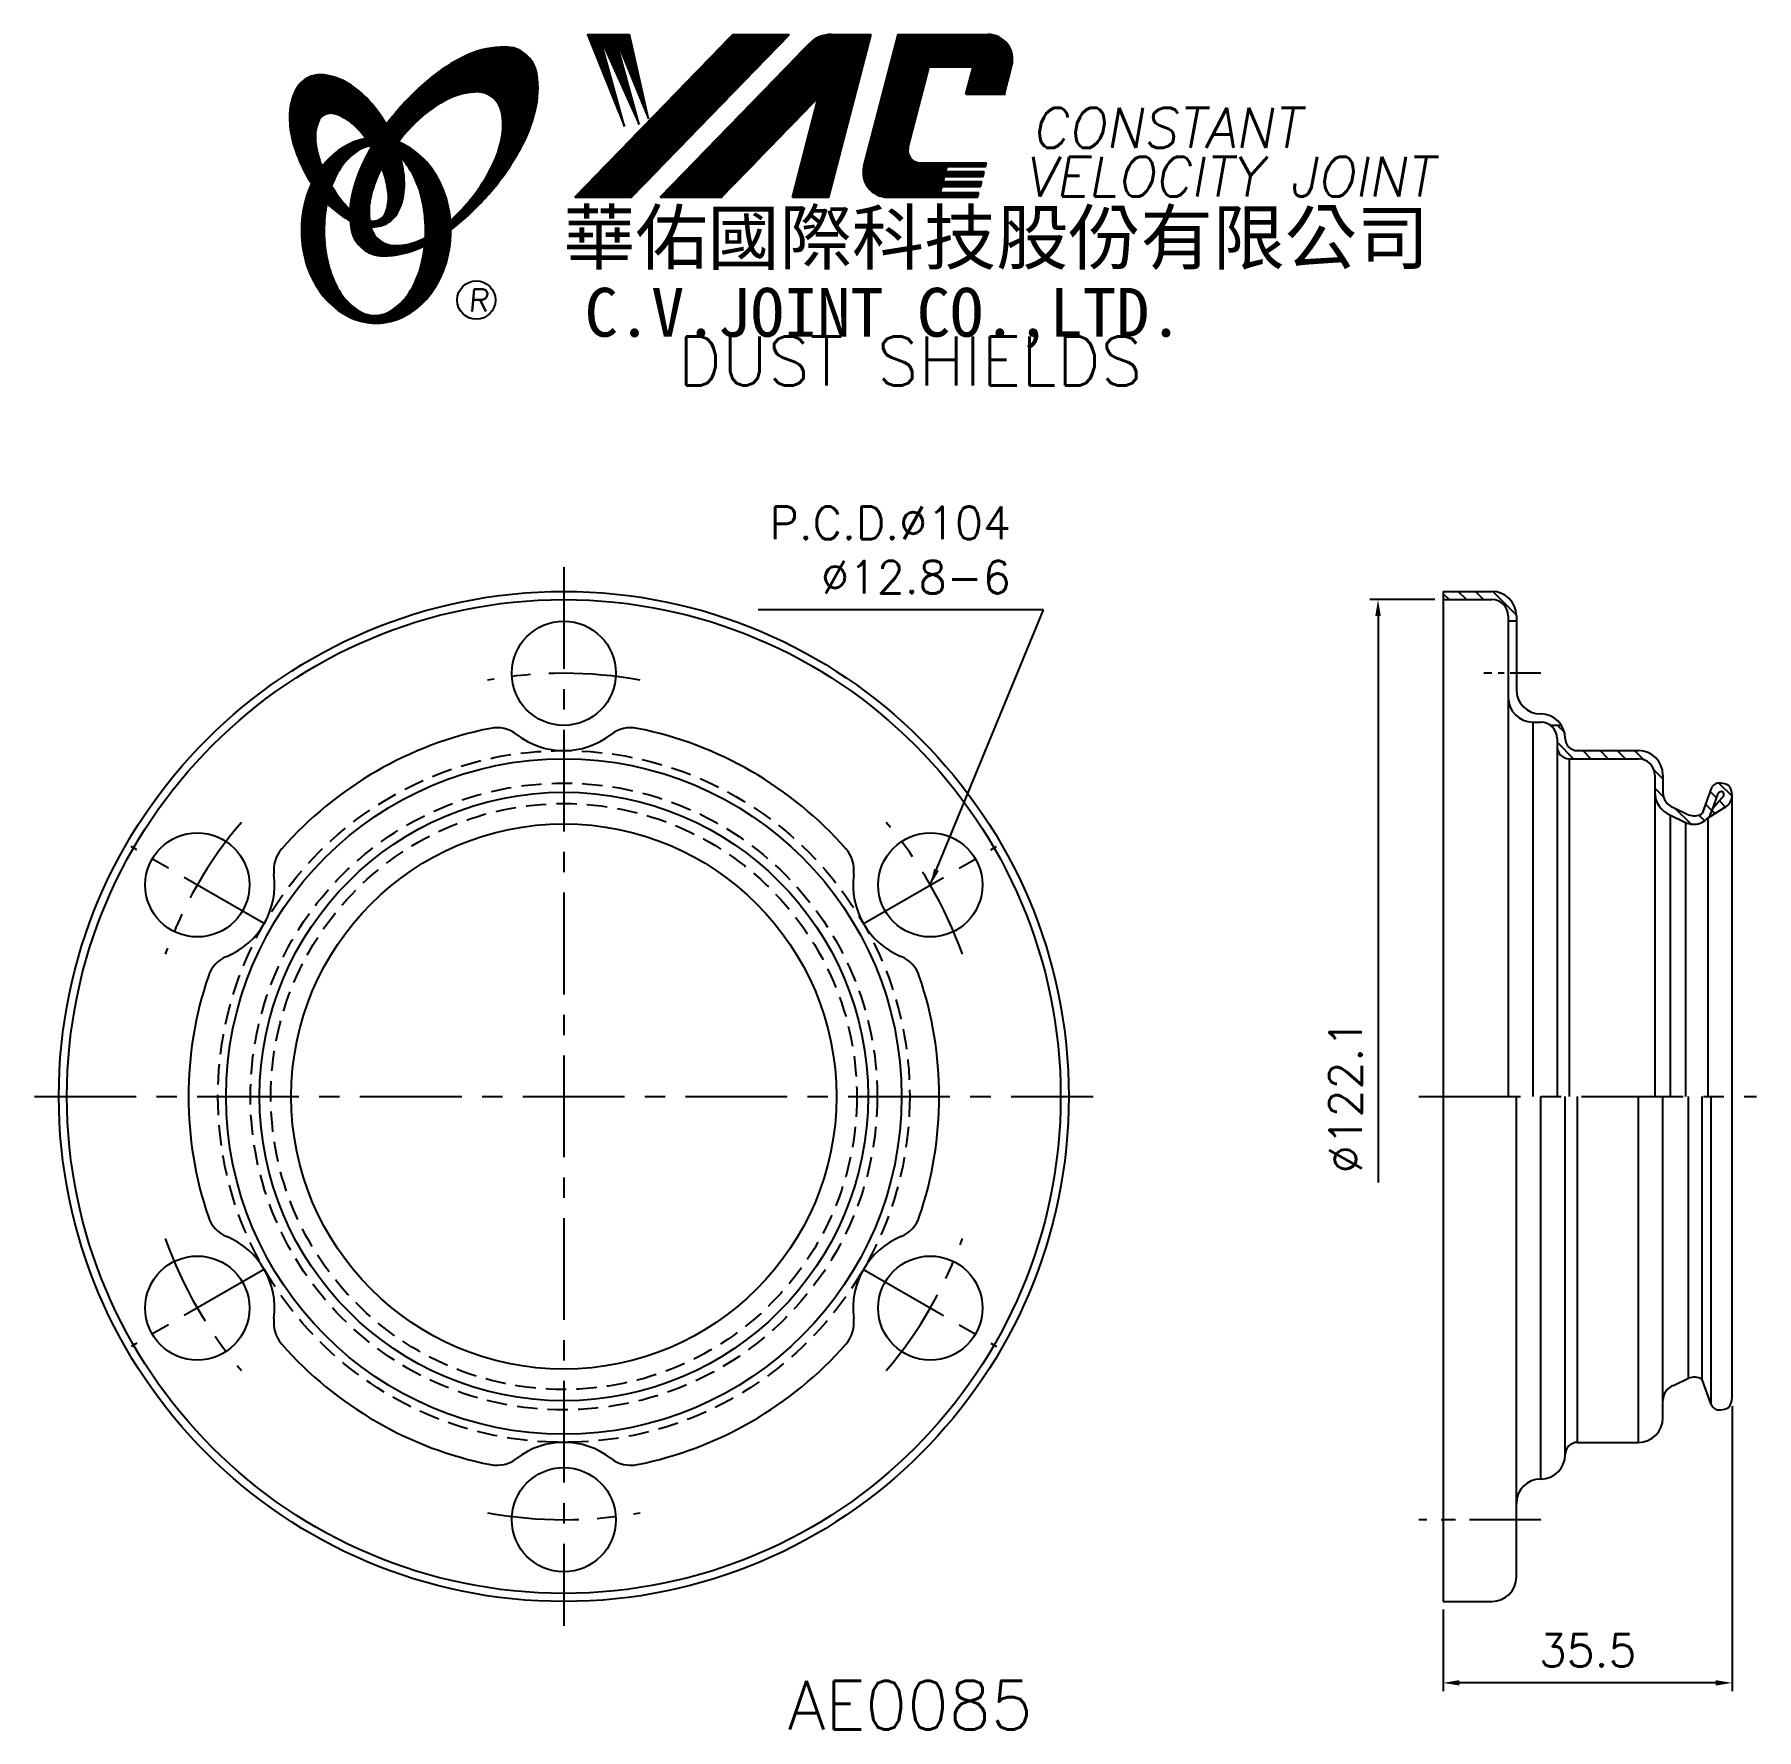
# Model space of a CAD drawing. Extents: x 66 to 278, y -4 to 204.
import ezdxf
from ezdxf.enums import TextEntityAlignment as Align

# ---------------------------------------------------------------- set-up
doc = ezdxf.new("R2010")
doc.units = 0
doc.header["$LTSCALE"] = 10
doc.header["$MEASUREMENT"] = 0
doc.linetypes.add('CENTER', pattern=[2, 1.25, -0.25, 0.25, -0.25])
doc.linetypes.add('HIDDEN', pattern=[0.375, 0.25, -0.125])
doc.layers.get('0').update_dxf_attribs({"linetype": 'CONTINUOUS'})
doc.layers.get('DEFPOINTS').update_dxf_attribs({"linetype": 'CONTINUOUS'})
doc.layers.add('4', color=4, linetype='CONTINUOUS')
doc.styles.add('CHINA', font='KAIU.TTF')
doc.styles.add('ITALICC', font='simplex.shx')
doc.dimstyles.new('STANDARD$0', dxfattribs={"dimtxt": 4, "dimasz": 2, "dimexe": 1, "dimexo": 1, "dimgap": 2, "dimtad": 1, "dimdec": 4, "dimzin": 10, "dimtxsty": 'ITALICC', "dimcen": 2, "dimclrd": 5, "dimclre": 5, "dimclrt": 18, "dimaunit": 1, "dimazin": 3, "dimtp": 0.1, "dimtfac": 0.7, "dimtdec": 4, "dimtmove": 0, "dimatfit": 3, "dimtolj": 1, "dimtzin": 10})
doc.dimstyles.new('STANDARD$7', dxfattribs={"dimtxt": 4, "dimasz": 2, "dimexe": 1, "dimexo": 1, "dimgap": 2, "dimtad": 1, "dimdec": 4, "dimzin": 10, "dimtxsty": 'ITALICC', "dimcen": -2, "dimclrd": 5, "dimclre": 5, "dimclrt": 18, "dimaunit": 1, "dimazin": 3, "dimtp": 2, "dimtfac": 0.75, "dimtdec": 4, "dimtmove": 0, "dimatfit": 3, "dimtolj": 1, "dimtzin": 10})
pattern_1 = [(45, (-1.224644, -3.566828), (-0.00883883476, 0.00883883476), [])]
pattern_2 = [(45, (167.365902, -39.871238), (-0.00727476112, 0.00727476112), [])]

# ---------------------------------------------------------------- blocks, each defined once
blk = doc.blocks.new('*D13')
at = {"color": 5, "linetype": 'BYBLOCK'}
for p, q in [((238.56, 134.42), (230.56, 134.42)), ((231.56, 132.42), (231.56, 62.8))]:
    blk.add_line(p, q, dxfattribs=at)
blk.add_solid([(231.23, 132.42), (231.9, 132.42), (231.56, 134.42)], dxfattribs=at)
at = {"layer": 'DEFPOINTS', "color": 0, "linetype": 'BYBLOCK'}
for p in [(231.56, 134.42), (239.56, 134.42), (239.56, 12.32)]:
    blk.add_point(p, dxfattribs=at)
at = {"color": 18, "linetype": 'BYBLOCK', "insert": (227.56, 73.37), "char_height": 4, "attachment_point": 5, "rotation": 90, "style": 'ITALICC'}
blk.add_mtext('\\A1;∅122.1', dxfattribs=at)
blk = doc.blocks.new('*D14')
at = {"color": 5, "linetype": 'BYBLOCK'}
for p, q in [((275.07, 35.33), (275.07, 0.32)), ((239.56, 10.32), (239.56, 0.32)), ((273.07, 1.32), (241.56, 1.32))]:
    blk.add_line(p, q, dxfattribs=at)
for points in [[(241.56, 1.65), (241.56, 0.99), (239.56, 1.32)], [(273.07, 1.65), (273.07, 0.99), (275.07, 1.32)]]:
    blk.add_solid(points, dxfattribs=at)
at = {"layer": 'DEFPOINTS', "color": 0, "linetype": 'BYBLOCK'}
for p in [(275.07, 36.33), (239.56, 11.32), (239.56, 1.32)]:
    blk.add_point(p, dxfattribs=at)
at = {"color": 18, "linetype": 'BYBLOCK', "insert": (257.32, 5.32), "char_height": 4, "attachment_point": 5, "style": 'ITALICC'}
blk.add_mtext('\\A1;35.5', dxfattribs=at)

msp = doc.modelspace()

# ---------------------------------------------------------------- hatches: boundary and pattern name
at = {"layer": '4', "linetype": 'CONTINUOUS'}
h = msp.add_hatch(dxfattribs=at)
h.set_pattern_fill('ANSI31', color=5, scale=0.1, style=0)
h.set_pattern_definition(pattern_1)
h.paths.add_polyline_path([(159.23406, 203.86416), (152.27676, 203.86416), (132.86015, 183.8604), (139.81746, 183.8604)])
h.paths.add_polyline_path([(162.78095, 196.09858), (159.60058, 183.8604), (164.08156, 183.8604), (169.28, 203.86416), (164.38327, 203.86416, 0.202785967), (161.6492, 202.70774), (143.35507, 183.8604), (150.90198, 183.8604)])
h.paths.add_polyline_path([(176.40806, 199.86574), (181.80178, 199.86574), (180.93276, 196.52172), (185.64958, 196.52172), (186.5663, 200.04929, 0.490800957), (183.6161, 203.86416), (172.58178, 203.86416), (168.37473, 187.67526, 0.490800957), (171.32493, 183.8604), (182.35925, 183.8604), (182.51369, 184.45471), (177.79687, 184.45471), (177.99024, 185.19879), (182.70706, 185.19879), (182.86562, 185.80893), (178.1488, 185.80893), (178.31004, 186.4294), (183.02686, 186.4294), (183.18304, 187.03039), (178.46622, 187.03039), (178.62302, 187.63377), (183.33984, 187.63377), (183.45658, 188.08296), (175.31683, 188.08296, -0.490800957), (173.84173, 189.9904)])
h = msp.add_hatch(dxfattribs=at)
h.set_pattern_fill('ANSI31', color=1, scale=0.1, style=0)
h.set_pattern_definition(pattern_1)
h.paths.add_polyline_path([(139.59213, 203.86416), (134.4148, 203.86416), (138.98556, 192.56042), (135.91963, 203.5184), (140.75436, 192.79607), (137.80635, 203.5184), (141.93357, 193.50304)])
h = msp.add_hatch(dxfattribs=at)
h.set_pattern_fill('ANSI31', color=5, scale=0.082305, style=0)
h.set_pattern_definition([(45, (-1.224644, -3.566828), (-0.00727476112, 0.00727476112), [])])
h.paths.add_polyline_path([(120.81083, 196.80168, -0.172879177), (122.7523, 196.14311, -0.172879177), (123.8396, 194.40506, -0.104527385), (123.86737, 191.07687, -0.065680101), (122.69784, 187.67491, -0.051823203), (120.25743, 183.83252, -0.044272532), (117.58245, 181.00619, -0.020203161), (117.63604, 179.86827, 0.006517006), (118.04059, 180.18035, 0.049863361), (122.59401, 184.59341, 0.049863361), (126.18365, 189.82057, 0.063682799), (128.00469, 194.44792, 0.103597411), (128.19399, 199.03189, 0.177892575), (126.84538, 201.40217, 0.177892575), (124.28299, 202.33549, 0.103597411), (119.79519, 201.38245, 0.063682799), (115.53745, 198.81337, 0.049863361), (110.98403, 194.40031, 0.016070017), (109.71333, 192.794, -0.007061632), (109.96061, 192.35697, -0.031648676), (110.9132, 190.32039, -0.008069351), (111.3451, 190.8847, -0.051823203), (114.52348, 194.14316, -0.065680101), (117.56541, 196.06351, -0.104527385)])
h.paths.add_polyline_path([(107.73516, 183.64036, -0.065680101), (108.90469, 187.04231, -0.006063428), (109.14863, 187.51733, 0.027613469), (108.42179, 189.1054, 0.017011252), (107.88837, 190.04038, 0.007829282), (107.39439, 189.17315, 0.063682799), (105.57335, 184.5458, 0.103597411), (105.38405, 179.96183, 0.177892575), (106.73265, 177.59155, 0.177892575), (109.29505, 176.65823, 0.103597411), (113.78284, 177.61127, 0.008811776), (114.40981, 177.90135, 0.013922709), (114.48714, 178.87116, -0.009086703), (114.03712, 178.65371, -0.104527385), (110.7917, 177.91555, -0.172879177), (108.85023, 178.57412, -0.172879177), (107.76293, 180.31217, -0.104527385)])
h = msp.add_hatch(dxfattribs=at)
h.set_pattern_fill('ANSI31', color=3, scale=0.082305, style=0)
h.set_pattern_definition(pattern_2)
h.paths.add_polyline_path([(105.01432, 197.85251, 0.106488277), (102.07244, 198.89108, 0.158297415), (99.98225, 198.49604, 0.158297415), (98.52291, 196.94835, 0.106488277), (97.8121, 193.91058, 0.071723199), (98.23015, 190.59763, 0.058080454), (99.77513, 186.78224, 0.058080454), (102.15618, 183.42445, 0.071723199), (104.72142, 181.2867, 0.020895977), (105.2616, 180.98471, -0.030777155), (105.2457, 182.36093, -0.042059526), (104.14934, 183.52369, -0.04691039), (102.53018, 186.00484, -0.04691039), (101.4019, 188.74432, -0.060581117), (100.99979, 191.00639, -0.10187153), (101.31142, 193.09459, -0.185892489), (102.0915, 193.98623, -0.185892489), (103.26815, 194.12435, -0.10187153), (105.1658, 193.19882, -0.060581117), (106.80263, 191.58655, -0.04691039), (108.42179, 189.1054, -0.04691039), (109.55007, 186.36591, -0.060581117), (109.95217, 184.10385, -0.10187153), (109.64055, 182.01564, -0.185892489), (108.86046, 181.124, -0.185892489), (107.68382, 180.98588, -0.002013383), (107.64302, 180.99651, 0.021593804), (107.76293, 180.31217, 0.006477741), (107.78094, 180.23513, 0.14950097), (109.7535, 180.64317, 0.158297415), (111.21283, 182.19086, 0.106488277), (111.92364, 185.22863, 0.071723199), (111.50559, 188.54158, 0.058080454), (109.96061, 192.35697, 0.058080454), (107.57956, 195.71476, 0.071723199)])
h = msp.add_hatch(dxfattribs=at)
h.set_pattern_fill('ANSI31', color=1, scale=0.082305, style=0)
h.set_pattern_definition(pattern_2)
h.paths.add_polyline_path([(106.10795, 189.52906, -0.120168026), (107.79974, 190.18245, 0.016865385), (107.19998, 191.06519, 0.076648372), (105.04375, 190.34628, 0.104809576), (101.9593, 187.83318, 0.005838257), (101.79236, 187.62097, 0.028089978), (102.53018, 186.00484, 0.014237292), (102.9723, 185.21979, -0.045767751), (103.89748, 187.15664, -0.106890197)])
h.paths.add_polyline_path([(102.07658, 179.77444, -0.048711043), (102.40668, 183.15478, -0.007865741), (102.15618, 183.42445, -0.037695478), (100.5203, 185.54321, 0.03042545), (99.99497, 184.23924, 0.080710289), (99.26954, 179.77444, 0.080710289), (99.99497, 175.30965, 0.089265679), (101.9593, 171.71571, 0.104809576), (105.04375, 169.20261, 0.11926607), (108.45295, 168.37768, 0.11926607), (111.86214, 169.20261, 0.104809576), (114.94659, 171.71571, 0.089265679), (116.91092, 175.30965, 0.080710289), (117.63635, 179.77444, 0.080710289), (116.91092, 184.23924, 0.089265679), (114.94659, 187.83318, 0.104809576), (111.86214, 190.34628, 0.025513357), (111.1689, 190.65902, 0.004818181), (110.9132, 190.32039, -0.023722145), (111.45441, 188.72364, -0.065307489), (112.68959, 187.15664, -0.073950765), (114.00205, 183.95891, -0.060532391), (114.5105, 179.77444, -0.060532391), (114.00205, 175.58998, -0.073950765), (112.68959, 172.39225, -0.106890197), (110.47913, 170.01983, -0.153118262), (108.29354, 169.33445, -0.153118262), (106.10795, 170.01983, -0.106890197), (103.89748, 172.39225, -0.073950765), (102.58503, 175.58998, -0.060532391)])
h = msp.add_hatch(dxfattribs=at)
h.set_pattern_fill('ANSI31', color=5, scale=12, angle=90, style=0)
h.set_pattern_definition([(135, (-17.5013, -12.9589), (-1.06066, -1.06066), [])])
h.paths.add_polyline_path([(239.56484, 135.42006), (239.56484, 134.42006), (245.56484, 134.42006, -0.414213562), (247.56484, 132.42006), (247.56484, 131.77006), (248.56484, 131.77006), (248.56484, 132.42006, 0.414213562), (245.56484, 135.42006)])
h.paths.add_polyline_path([(263.56484, 114.87006, -0.414213562), (265.56484, 112.87006), (265.56484, 110.75606, 0.307954276), (267.46367, 107.96547), (269.34208, 107.05389, 0.416351182), (272.47302, 108.16144), (273.29407, 110.49237, -0.440708418), (273.97332, 110.7811, -0.170342382), (274.06689, 110.30108), (272.68435, 108.76139), (272.47302, 108.16144, -0.075556083), (272.08032, 107.57818), (274.10773, 108.84982, 0.496943745), (274.62707, 111.5722, 0.176508706), (273.28789, 111.85833, 0.280315053), (272.48317, 111.20019), (271.40369, 108.13561, -0.225492756), (269.69321, 107.99022), (267.8626, 108.88341, -0.312633421), (266.56484, 110.75606), (266.56484, 112.87006, 0.414213562), (263.56484, 115.87006), (256.06484, 115.87006, -0.414213562), (254.56484, 117.37006, 0.141568606), (254.10256, 118.97006), (252.76484, 118.97006, -0.236067977), (253.56484, 117.37006), (253.56484, 116.37006, 0.414213562), (255.06484, 114.87006)])

# ---------------------------------------------------------------- linework, layer by layer
at = {"layer": '4', "color": 5, "linetype": 'CONTINUOUS'}
for p, q in [((132.86015, 183.8604), (152.27676, 203.86416)), ((139.81746, 183.8604), (159.23406, 203.86416)), ((152.27676, 203.86416), (159.23406, 203.86416)), ((164.08156, 183.8604), (169.28, 203.86416)), ((164.38327, 203.86416), (169.28, 203.86416)), ((168.37473, 187.67526), (172.58178, 203.86416)), ((172.58178, 203.86416), (183.6161, 203.86416)), ((143.35507, 183.8604), (161.6492, 202.70774)), ((173.84173, 189.9904), (176.40806, 199.86574)), ((176.40806, 199.86574), (181.80178, 199.86574)), ((180.93276, 196.52172), (181.80178, 199.86574)), ((185.64958, 196.52172), (186.5663, 200.04929)), ((150.90198, 183.8604), (162.78095, 196.09858)), ((159.60058, 183.8604), (162.78095, 196.09858)), ((180.93276, 196.52172), (185.80001, 196.52172)), ((175.31683, 188.08296), (183.45658, 188.08296)), ((178.1488, 185.80893), (178.31004, 186.4294)), ((178.31004, 186.4294), (183.02686, 186.4294)), ((178.46622, 187.03039), (178.62302, 187.63377)), ((178.46622, 187.03039), (183.18304, 187.03039)), ((178.62302, 187.63377), (183.33984, 187.63377)), ((183.02686, 186.4294), (183.18304, 187.03039)), ((183.33984, 187.63377), (183.45658, 188.08296)), ((177.79687, 184.45471), (177.99024, 185.19879)), ((177.79687, 184.45471), (182.51369, 184.45471)), ((177.99024, 185.19879), (182.70706, 185.19879)), ((178.1488, 185.80893), (182.86562, 185.80893)), ((182.35925, 183.8604), (182.51369, 184.45471)), ((182.70706, 185.19879), (182.86562, 185.80893)), ((132.86015, 183.8604), (139.81746, 183.8604)), ((143.35507, 183.8604), (150.90198, 183.8604)), ((159.60058, 183.8604), (164.08156, 183.8604)), ((171.32493, 183.8604), (182.35925, 183.8604))]:
    msp.add_line(p, q, dxfattribs=at)
at = {"layer": '4', "color": 1, "linetype": 'CONTINUOUS'}
for p, q in [((134.4148, 203.86416), (139.59213, 203.86416)), ((134.4148, 203.86416), (138.98556, 192.56042)), ((135.91963, 203.5184), (140.75436, 192.79607)), ((138.98556, 192.56042), (135.91963, 203.5184)), ((140.75436, 192.79607), (137.80635, 203.5184)), ((137.80635, 203.5184), (141.93357, 193.50304)), ((141.93357, 193.50304), (139.59213, 203.86416))]:
    msp.add_line(p, q, dxfattribs=at)
at = {"layer": '4', "color": 5, "linetype": 'CENTER'}
for p, q in [((131.51487, 138.42006), (131.51487, 8.32006)), ((66.46487, 73.37006), (196.56487, 73.37006)), ((236.56484, 73.37006), (278.0762, 73.37006))]:
    msp.add_line(p, q, dxfattribs=at)
at = {"layer": '4', "color": 7, "linetype": 'CONTINUOUS'}
for p, q in [((239.56484, 135.42006), (239.56484, 11.32006)), ((239.56484, 135.42006), (245.56484, 135.42006)), ((239.56484, 134.42006), (245.56484, 134.42006)), ((247.56484, 132.42006), (247.56484, 73.37006)), ((248.56484, 131.77006), (247.56484, 131.77006)), ((248.56484, 132.42006), (248.56484, 123.37006)), ((250.56484, 119.37006), (250.56484, 73.37006)), ((250.56484, 119.37006), (251.56484, 119.37006)), ((251.56484, 120.37006), (251.56484, 120.37006)), ((254.10256, 118.97006), (252.76484, 118.97006)), ((253.56484, 117.37006), (253.56484, 73.37006)), ((254.56484, 117.37006), (254.56484, 117.37006)), ((255.06484, 114.87006), (255.06484, 73.37006)), ((255.06484, 114.87006), (263.56484, 114.87006)), ((256.06484, 115.87006), (263.56484, 115.87006)), ((265.56484, 112.87006), (265.56484, 73.37006)), ((266.56484, 112.87006), (266.56484, 110.75606)), ((272.48317, 111.20019), (271.40369, 108.13561)), ((273.29407, 110.49237), (272.47302, 108.16144)), ((274.06689, 110.30108), (272.68435, 108.76139)), ((275.07463, 36.33237), (275.07463, 110.40775)), ((267.42409, 107.98468), (269.34208, 107.05389)), ((267.46367, 107.96547), (267.46367, 73.37006)), ((267.8626, 108.88341), (269.69321, 107.99022)), ((274.10773, 108.84982), (272.08032, 107.57818)), ((269.34208, 107.05389), (269.34208, 73.37006)), ((272.08032, 107.57818), (272.08032, 73.37006)), ((248.56484, 14.32006), (248.56484, 73.37006)), ((251.56484, 26.37006), (251.56484, 73.37006)), ((254.56484, 29.37006), (254.56484, 73.37006)), ((256.06484, 30.87006), (256.06484, 73.37006)), ((263.56484, 30.87006), (263.56484, 73.37006)), ((266.56484, 33.87006), (266.56484, 73.37006)), ((269.69321, 38.74991), (269.69321, 73.37006)), ((271.40369, 38.60452), (271.40369, 73.37006)), ((272.48317, 35.53993), (272.48317, 73.37006)), ((267.8626, 37.85672), (269.69321, 38.74991)), ((272.48317, 35.53993), (271.40369, 38.60452)), ((256.06484, 30.87006), (263.56484, 30.87006)), ((254.56484, 29.37006), (254.56484, 29.37006)), ((251.56484, 26.37006), (251.56484, 26.37006)), ((239.56484, 11.32006), (245.56484, 11.32006))]:
    msp.add_line(p, q, dxfattribs=at)
at = {"layer": '4', "color": 5, "linetype": 'CENTER', "ltscale": 0.3}
msp.add_line((251.56484, 125.37006), (244.56701, 125.37006), dxfattribs=at)
at = {"layer": '4', "color": 5, "linetype": 'CENTER', "ltscale": 0.9}
for p, q in [((94.62219, 94.67006), (78.34091, 104.07006)), ((168.40755, 94.67006), (184.68883, 104.07006)), ((94.62219, 52.07006), (78.34091, 42.67006)), ((168.40755, 52.07006), (184.68883, 42.67006))]:
    msp.add_line(p, q, dxfattribs=at)
at = {"layer": '4', "color": 5, "linetype": 'CENTER', "ltscale": 0.7}
msp.add_line((251.56484, 21.37006), (236.56484, 21.37006), dxfattribs=at)
at = {"layer": '4', "color": 5, "linetype": 'CONTINUOUS'}
for points in [[(117.63604, 179.86827, 0.006517006), (118.04059, 180.18035, 0.049863361), (122.59401, 184.59341, 0.049863361), (126.18365, 189.82057, 0.063682799), (128.00469, 194.44792, 0.103597411), (128.19399, 199.03189, 0.177892575), (126.84538, 201.40217, 0.177892575), (124.28299, 202.33549, 0.103597411), (119.79519, 201.38245, 0.063682799), (115.53745, 198.81337, 0.049863361), (110.98403, 194.40031, 0.016070017), (109.71333, 192.794)], [(117.58245, 181.00619, 0.044272532), (120.25743, 183.83252, 0.051823203), (122.69784, 187.67491, 0.065680101), (123.86737, 191.07687, 0.104527385), (123.8396, 194.40506, 0.172879177), (122.7523, 196.14311, 0.172879177), (120.81083, 196.80168, 0.104527385), (117.56541, 196.06351, 0.065680101), (114.52348, 194.14316, 0.051823203), (111.3451, 190.8847, 0.008069351), (110.9132, 190.32039)], [(107.88837, 190.04038, 0.007829282), (107.39439, 189.17315, 0.063682799), (105.57335, 184.5458, 0.103597411), (105.38405, 179.96183, 0.177892575), (106.73265, 177.59155, 0.177892575), (109.29505, 176.65823, 0.103597411), (113.78284, 177.61127, 0.008811776), (114.40981, 177.90135, 0.008811776)], [(109.14863, 187.51733, 0.006063428), (108.90469, 187.04231, 0.065680101), (107.73516, 183.64036, 0.104527385), (107.76293, 180.31217, 0.172879177), (108.85023, 178.57412, 0.172879177), (110.7917, 177.91555, 0.104527385), (114.03712, 178.65371, 0.009086703), (114.48714, 178.87116, 0.009086703)]]:
    msp.add_lwpolyline(points, format="xyb", dxfattribs=at)
at = {"layer": '4', "color": 3, "linetype": 'CONTINUOUS'}
for points in [[(107.78094, 180.23513, 0.14950097), (109.7535, 180.64317, 0.158297415), (111.21283, 182.19086, 0.106488277), (111.92364, 185.22863, 0.071723199), (111.50559, 188.54158, 0.058080454), (109.96061, 192.35697, 0.058080454), (107.57956, 195.71476, 0.071723199), (105.01432, 197.85251, 0.106488277), (102.07244, 198.89108, 0.158297415), (99.98225, 198.49604, 0.158297415), (98.52291, 196.94835, 0.106488277), (97.8121, 193.91058, 0.071723199), (98.23015, 190.59763, 0.058080454), (99.77513, 186.78224, 0.058080454), (102.15618, 183.42445, 0.071723199), (104.72142, 181.2867, 0.020895977), (105.2616, 180.98471, 0.020895977)], [(107.64302, 180.99651, 0.002013383), (107.68382, 180.98588, 0.185892489), (108.86046, 181.124, 0.185892489), (109.64055, 182.01564, 0.10187153), (109.95217, 184.10385, 0.060581117), (109.55007, 186.36591, 0.04691039), (108.42179, 189.1054, 0.04691039), (106.80263, 191.58655, 0.060581117), (105.1658, 193.19882, 0.10187153), (103.26815, 194.12435, 0.185892489), (102.0915, 193.98623, 0.185892489), (101.31142, 193.09459, 0.10187153), (100.99979, 191.00639, 0.060581117), (101.4019, 188.74432, 0.04691039), (102.53018, 186.00484, 0.04691039), (104.14934, 183.52369, 0.042059526), (105.2457, 182.36093, 0.042059526)]]:
    msp.add_lwpolyline(points, format="xyb", dxfattribs=at)
at = {"layer": '4', "color": 1, "linetype": 'CONTINUOUS'}
for points in [[(100.5203, 185.54321, 0.03042545), (99.99497, 184.23924, 0.080710289), (99.26954, 179.77444, 0.080710289), (99.99497, 175.30965, 0.089265679), (101.9593, 171.71571, 0.104809576), (105.04375, 169.20261, 0.11926607), (108.45295, 168.37768, 0.11926607), (111.86214, 169.20261, 0.104809576), (114.94659, 171.71571, 0.089265679), (116.91092, 175.30965, 0.080710289), (117.63635, 179.77444, 0.080710289), (116.91092, 184.23924, 0.089265679), (114.94659, 187.83318, 0.104809576), (111.86214, 190.34628, 0.025513357), (111.1689, 190.65902, 0.025513357)], [(107.19998, 191.06519, 0.076648372), (105.04375, 190.34628, 0.104809576), (101.9593, 187.83318, 0.005838257), (101.79236, 187.62097, 0.005838257)], [(102.40668, 183.15478, 0.048711043), (102.07658, 179.77444, 0.060532391), (102.58503, 175.58998, 0.073950765), (103.89748, 172.39225, 0.106890197), (106.10795, 170.01983, 0.153118262), (108.29354, 169.33445, 0.153118262), (110.47913, 170.01983, 0.106890197), (112.68959, 172.39225, 0.073950765), (114.00205, 175.58998, 0.060532391), (114.5105, 179.77444, 0.060532391), (114.00205, 183.95891, 0.073950765), (112.68959, 187.15664, 0.065307489), (111.45441, 188.72364)], [(107.79974, 190.18245, 0.120168026), (106.10795, 189.52906, 0.106890197), (103.89748, 187.15664, 0.045767751), (102.9723, 185.21979, 0.045767751)]]:
    msp.add_lwpolyline(points, format="xyb", dxfattribs=at)
at = {"layer": '4', "color": 5, "linetype": 'CONTINUOUS'}
msp.add_circle((120.75719, 171.22872), 2.35282, dxfattribs=at)
at = {"layer": '4', "color": 7, "linetype": 'CONTINUOUS'}
for centre, radius in [((131.51487, 73.37006), 62.05), ((131.51487, 73.37006), 61.05), ((131.51487, 125.37006), 6.4), ((131.51487, 73.37006), 41.5), ((131.51487, 73.37006), 37.386), ((131.51487, 73.37006), 33.4976), ((86.48155, 99.37006), 6.4), ((176.54819, 99.37006), 6.4), ((86.48155, 47.37006), 6.4), ((176.54819, 47.37006), 6.4), ((131.51487, 21.37006), 6.4)]:
    msp.add_circle(centre, radius, dxfattribs=at)
at = {"layer": '4', "color": 5, "linetype": 'HIDDEN'}
for radius in [42.5, 38.50753, 35.99821]:
    msp.add_circle((131.51487, 73.37006), radius, dxfattribs=at)
at = {"layer": '4', "color": 5, "linetype": 'CONTINUOUS'}
for centre, radius, start, end in [((164.38327, 200.05392), 3.81024, 90, 135.8533387), ((183.6161, 200.81596), 3.04819, 345.4326059, 90), ((175.31683, 189.60706), 1.5241, 165.4326059, 270), ((171.32493, 186.90859), 3.04819, 165.4326059, 270)]:
    msp.add_arc(centre, radius, start, end, dxfattribs=at)
at = {"layer": '4', "color": 7, "linetype": 'CONTINUOUS'}
for centre, radius, start, end in [((245.56484, 132.42006), 3, 0, 90), ((245.56484, 132.42006), 2, 0, 90), ((251.56484, 123.37006), 3, 180, 270), ((250.56484, 122.37006), 3, 180, 270), ((131.51487, 73.37006), 46.12132, 101.2827606, 138.7172394), ((123.27379, 114.67733), 4, 52.3779146, 101.2827606), ((139.75595, 114.67733), 4, 78.7172394, 127.6220854), ((131.51487, 73.37006), 46.12132, 41.2827606, 78.7172394), ((251.56484, 117.37006), 3, 0, 90), ((251.56484, 117.37006), 2, 0, 90), ((131.51487, 125.37006), 9.5, 232.3779146, 307.6220854), ((256.06484, 117.37006), 1.5, 180, 270), ((255.06484, 116.37006), 1.5, 180, 270), ((263.56484, 112.87006), 3, 360, 90), ((263.56484, 112.87006), 2, 360, 90), ((268.56484, 110.75606), 3, 180, 249.4439548), ((268.56484, 110.75606), 2, 180, 249.4439548), ((273.42637, 110.86796), 1, 97.9596445, 160.5955805), ((273.56484, 109.87759), 2, 57.9192532, 97.9596445), ((273.76567, 110.32626), 0.5, 65.4616146, 160.5955805), ((273.33606, 110.40775), 0.73858, 351.6957113, 30.3641524), ((273.33606, 110.40775), 1.73858, 296.3499492, 42.0491156), ((270.3578, 109.16175), 2.33982, 244.271988, 334.6898329), ((270.39545, 109.86288), 2, 249.4439548, 300.2729672), ((99.86227, 101.16068), 4, 138.7172394, 187.6220854), ((163.16747, 101.16068), 4, 352.3779146, 41.2827606), ((86.48155, 99.37006), 9.5, 292.3779146, 7.6220854), ((176.54819, 99.37006), 9.5, 172.3779146, 247.6220854), ((91.62119, 86.88671), 4, 112.3779146, 161.2827606), ((171.40855, 86.88671), 4, 18.7172394, 67.6220854), ((131.51487, 73.37006), 46.12132, 161.2827606, 198.7172394), ((131.51487, 73.37006), 46.12132, 341.2827606, 18.7172394), ((91.62119, 59.85342), 4, 198.7172394, 247.6220854), ((171.40855, 59.85342), 4, 292.3779146, 341.2827606), ((86.48155, 47.37006), 9.5, 352.3779146, 67.6220854), ((176.54819, 47.37006), 9.5, 112.3779146, 187.6220854), ((99.86227, 45.57944), 4, 172.3779146, 221.2827606), ((163.16747, 45.57944), 4, 318.7172394, 7.6220854), ((131.51487, 73.37006), 46.12132, 221.2827606, 258.7172394), ((131.51487, 73.37006), 46.12132, 281.2827606, 318.7172394), ((270.39545, 36.87725), 2, 59.7270328, 110.5560452), ((268.56484, 35.98406), 2, 110.5560452, 180), ((273.33606, 36.33237), 1.73858, 317.9508844, 0), ((263.56484, 33.87006), 3, 270, 0), ((273.42637, 35.87217), 1, 199.4044195, 262.0403555), ((273.56484, 36.86253), 2, 262.0403555, 302.0807468), ((131.51487, 21.37006), 9.5, 52.3779146, 127.6220854), ((256.06484, 29.37006), 1.5, 90, 180), ((123.27379, 32.0628), 4, 258.7172394, 307.6220854), ((139.75595, 32.0628), 4, 232.3779146, 281.2827606), ((251.56484, 29.37006), 3, 270, 0), ((251.56484, 23.37006), 3, 90, 180), ((245.56484, 14.32006), 3, 270, 0)]:
    msp.add_arc(centre, radius, start, end, dxfattribs=at)
at = {"layer": '4', "color": 5, "linetype": 'CENTER', "ltscale": 0.9}
for start, end in [(79.6285318, 100.3714682), (139.6285318, 160.3714682), (19.6285318, 40.3714682), (199.6285318, 220.3714682), (319.6285318, 340.3714682), (259.6285318, 280.3714682)]:
    msp.add_arc((131.51487, 73.37006), 52, start, end, dxfattribs=at)

# ---------------------------------------------------------------- texts
at = {"layer": '4', "color": 5, "linetype": 'CONTINUOUS', "style": 'ITALICC'}
for s, height, oblique, p in [('CONSTANT', 4.9, 10, (189.00896, 189.93086)), ('VELOCITY JOINT', 4.9, 10, (188.13073, 183.93548)), ('R', 2.75625, 5, (119.7985, 169.81912))]:
    msp.add_text(s, height=height, dxfattribs=dict(at, oblique=oblique)).set_placement(p)
at = {"layer": '4', "color": 7, "linetype": 'CONTINUOUS', "style": 'CHINA'}
for s, height, p in [('華佑國際科技股份有限公司', 6.5, (131.44679, 175.67055)), ('C.V.JOINT CO.,LTD.', 6, (134.07543, 166.72433))]:
    msp.add_text(s, height=height, dxfattribs=at).set_placement(p)
at = {"layer": '4', "color": 18, "linetype": 'CONTINUOUS', "style": 'ITALICC'}
for s, p in [('DUST SHIELDS', (174.07815, 160.73151)), ('AE0085', (174.07815, -4.41588))]:
    msp.add_text(s, height=6, dxfattribs=at).set_placement(p, align=Align.CENTER)
at = {"layer": '4', "color": 18, "linetype": 'CONTINUOUS', "insert": (186.4401, 140.50806), "char_height": 4, "attachment_point": 6, "style": 'ITALICC'}
msp.add_mtext('\\A1;P.C.D.%%C104\\P%%C12.8-6', dxfattribs=at)

# ---------------------------------------------------------------- dimensions: what is measured, and where the dimension line sits
at = {"layer": '4', "color": 7, "linetype": 'CONTINUOUS'}
dim = msp.add_linear_dim(base=(231.56489, 134.42006), p1=(239.56484, 12.32006), p2=(239.56484, 134.42006), angle=90, text='%%C122.1', dimstyle='STANDARD$0', override={"dimcen": -2, "dimse1": 1, "dimsd1": 1}, dxfattribs=at)
dim.commit()
dim.dimension.update_dxf_attribs({"geometry": '*D13', "text_midpoint": (227.56489, 73.37006)})
dim = msp.add_linear_dim(base=(239.56484, 1.32007), p1=(275.07463, 36.33237), p2=(239.56484, 11.32006), text='35.5', dimstyle='STANDARD$0', dxfattribs=at)
dim.commit()
dim.dimension.update_dxf_attribs({"geometry": '*D14', "text_midpoint": (257.31974, 5.32007)})

# ---------------------------------------------------------------- leaders
at = {"layer": '4', "color": 5, "linetype": 'CONTINUOUS', "annotation_type": 0, "has_hookline": 1, "hookline_direction": 1, "text_width": 31.04762}
msp.add_leader([(176.54819, 99.37006), (190.4401, 133.17472), (188.4401, 133.17472)], dimstyle='STANDARD$7', dxfattribs=at)

doc.saveas('drawing.dxf')
